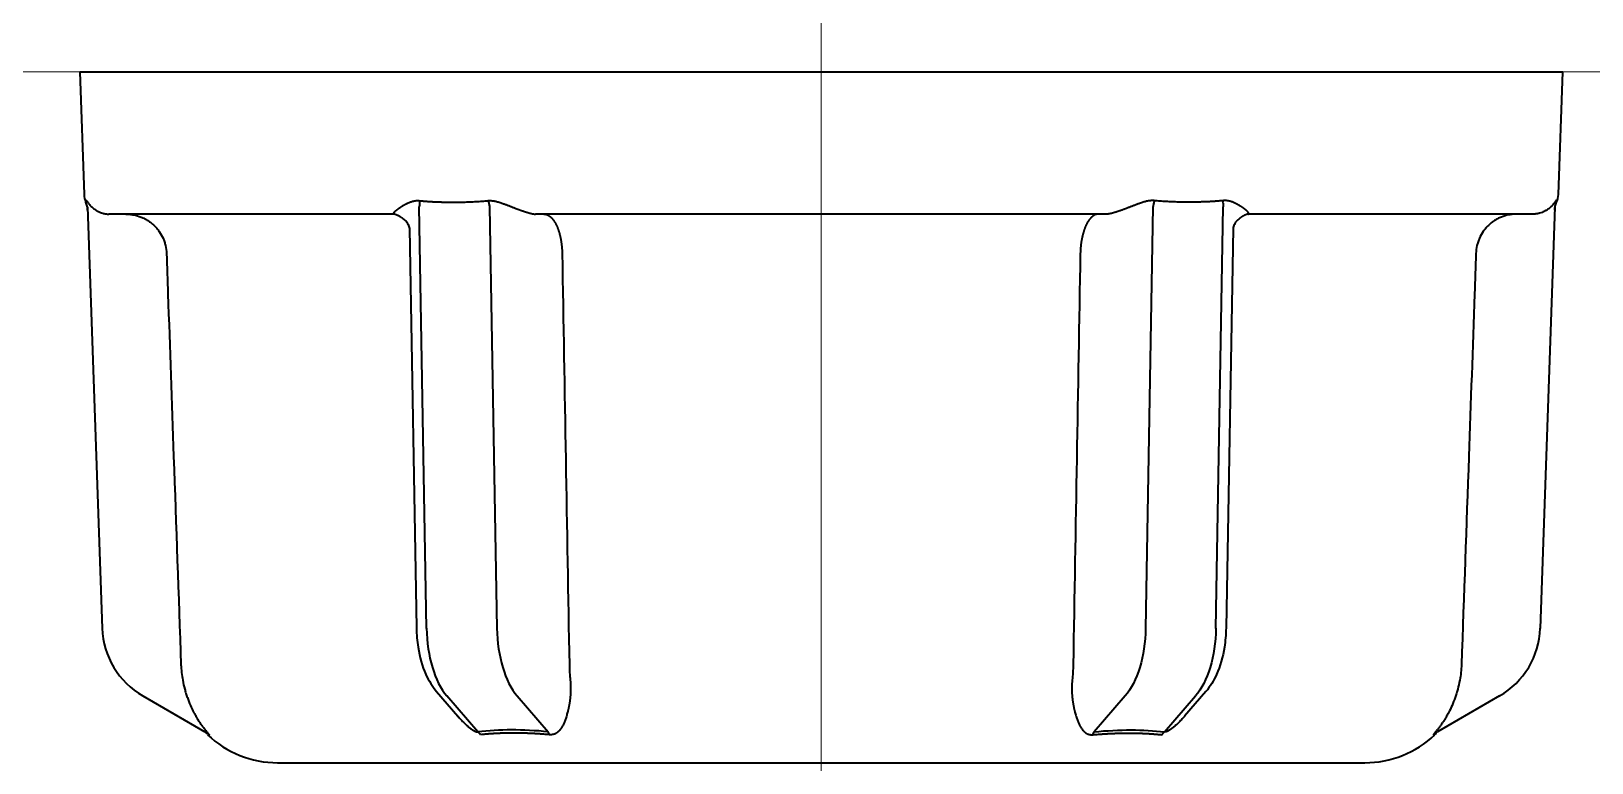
# Model space of a CAD drawing. Extents: x 5997 to 10491, y -672 to 3388.
# Drawn here: x 8635.23 to 8673.64, y 1004.83 to 1022.83 of the extents above; entities that cross this region are included whole.
import ezdxf

# ---------------------------------------------------------------- set-up
doc = ezdxf.new("R2010")
doc.units = 0
doc.header["$LTSCALE"] = 5
doc.layers.get('0').update_dxf_attribs({"linetype": 'CONTINUOUS', "lineweight": 0})
doc.layers.add('1', color=7, linetype='CONTINUOUS', true_color=0xffffff)

msp = doc.modelspace()

# ---------------------------------------------------------------- linework, layer by layer
at = {"color": 4}
for p, q in [((8654.673, 1071.826), (8654.673, 971.826)), ((8604.673, 1021.826), (8704.673, 1021.826))]:
    msp.add_line(p, q, dxfattribs=at)
at = {"layer": '1', "color": 7, "linetype": 'Continuous', "lineweight": 35}
for p, q in [((8636.423, 1021.826), (8672.923, 1021.826)), ((8636.423, 1021.826), (8636.528, 1018.809)), ((8672.818, 1018.809), (8672.923, 1021.826)), ((8636.572, 1018.62), (8636.584, 1018.656)), ((8636.614, 1018.504), (8636.976, 1008.134)), ((8644.175, 1018.326), (8637.142, 1018.326)), ((8644.958, 1008.134), (8644.777, 1018.504)), ((8646.509, 1018.504), (8646.691, 1008.134)), ((8661.706, 1018.326), (8647.639, 1018.326)), ((8662.836, 1018.504), (8662.655, 1008.134)), ((8664.387, 1008.134), (8664.568, 1018.504)), ((8672.204, 1018.326), (8665.171, 1018.326)), ((8672.732, 1018.504), (8672.37, 1008.134)), ((8672.773, 1018.62), (8672.762, 1018.656)), ((8644.537, 1017.973), (8644.708, 1008.143)), ((8664.809, 1017.973), (8664.637, 1008.143)), ((8637.975, 1006.472), (8639.505, 1005.588)), ((8645.205, 1006.577), (8645.728, 1005.974)), ((8646.223, 1005.588), (8645.458, 1006.472)), ((8647.19, 1006.472), (8647.955, 1005.588)), ((8662.156, 1006.472), (8661.391, 1005.588)), ((8663.123, 1005.588), (8663.888, 1006.472)), ((8664.141, 1006.577), (8663.618, 1005.974)), ((8671.371, 1006.472), (8669.84, 1005.588)), ((8639.58, 1005.528), (8639.527, 1005.557)), ((8669.766, 1005.528), (8669.818, 1005.557)), ((8641.293, 1004.826), (8654.673, 1004.826)), ((8654.673, 1004.826), (8668.052, 1004.826))]:
    msp.add_line(p, q, dxfattribs=at)
for centre, radius, start, end in [((8637.028, 1018.826), 0.5, 182, 204.2309), ((8672.318, 1018.826), 0.5, 335.7691, 358), ((8638.975, 1008.204), 2, 182, 240), ((8670.371, 1008.204), 2, 300, 358), ((8641.293, 1007.326), 2.5, 226.3305, 270), ((8668.052, 1007.326), 2.5, 270, 313.5839)]:
    msp.add_arc(centre, radius, start, end, dxfattribs=at)
for centre, major_axis, ratio, start_param, end_param in [((8636.117, 1018.414), (0.5, 0.017), 1, 6.264222, 6.674122), ((8645.958, 1008.204), (0, -2), 0.5, 4.747296, 5.759587), ((8647.69, 1008.204), (0, 2), 0.5, 1.605703, 2.617994), ((8649.431, 1002.884), (-5.284, 1.525), 0.433013, 5.117554, 5.483229), ((8639.255, 1005.155), (0.25, 0.433), 0.982349, 6.042057, 6.283185), ((8646.098, 1005.155), (-0.06, 0.496), 0.631469, 5.449559, 5.690691), ((8647.83, 1005.155), (0.05, 0.498), 0.350879, 5.561487, 5.802334)]:
    msp.add_ellipse(centre, major_axis=major_axis, ratio=ratio, start_param=start_param, end_param=end_param, dxfattribs=at)
at = {"layer": '1', "color": 7, "linetype": 'Continuous', "lineweight": 35, "extrusion": (0, 0, -1)}
for centre, major_axis, ratio, start_param, end_param in [((8673.229, 1018.414), (-0.5, 0.017), 1, 6.264222, 6.674122), ((8661.656, 1008.204), (0, 2), 0.5, 1.605703, 2.617994), ((8663.388, 1008.204), (0, -2), 0.5, 4.747296, 5.759587), ((8659.915, 1002.884), (5.284, 1.525), 0.433013, 5.117554, 5.483229), ((8661.516, 1005.155), (-0.05, 0.498), 0.350879, 5.561487, 5.802334), ((8663.248, 1005.155), (0.06, 0.496), 0.631469, 5.449559, 5.690691), ((8670.09, 1005.155), (-0.25, 0.433), 0.982349, 6.042057, 6.283185)]:
    msp.add_ellipse(centre, major_axis=major_axis, ratio=ratio, start_param=start_param, end_param=end_param, dxfattribs=at)
at = {"layer": '1', "color": 7, "linetype": 'Continuous', "lineweight": 35}
for points, knots in [([(8636.584, 1018.656), (8636.585, 1018.659), (8636.586, 1018.659), (8636.59, 1018.657), (8636.592, 1018.654), (8636.599, 1018.646), (8636.603, 1018.64), (8636.612, 1018.628), (8636.617, 1018.62), (8636.628, 1018.604), (8636.634, 1018.596), (8636.647, 1018.578), (8636.654, 1018.569), (8636.678, 1018.541), (8636.696, 1018.522), (8636.727, 1018.493), (8636.738, 1018.483), (8636.761, 1018.464), (8636.773, 1018.454), (8636.799, 1018.436), (8636.813, 1018.427), (8636.836, 1018.413), (8636.843, 1018.409), (8636.859, 1018.4), (8636.868, 1018.395), (8636.893, 1018.383), (8636.911, 1018.375), (8636.949, 1018.36), (8636.97, 1018.353), (8637.003, 1018.344), (8637.014, 1018.341), (8637.038, 1018.336), (8637.05, 1018.334), (8637.075, 1018.33), (8637.088, 1018.329), (8637.115, 1018.327), (8637.128, 1018.326), (8637.142, 1018.326)], [0, 0, 0, 0, 0.0625, 0.0625, 0.125, 0.125, 0.1875, 0.1875, 0.25, 0.25, 0.3125, 0.3125, 0.375, 0.375, 0.5, 0.5, 0.5625, 0.5625, 0.625, 0.625, 0.6875, 0.6875, 0.71875, 0.71875, 0.75, 0.75, 0.8125, 0.8125, 0.875, 0.875, 0.90625, 0.90625, 0.9375, 0.9375, 0.96875, 0.96875, 1, 1, 1, 1]), ([(8637.559, 1018.326), (8637.591, 1018.326), (8637.623, 1018.325), (8637.687, 1018.318), (8637.718, 1018.314), (8637.812, 1018.296), (8637.873, 1018.278), (8637.948, 1018.248), (8637.962, 1018.241), (8637.992, 1018.228), (8638.035, 1018.207), (8638.103, 1018.167), (8638.155, 1018.129), (8638.193, 1018.1), (8638.205, 1018.089), (8638.229, 1018.068), (8638.241, 1018.057), (8638.276, 1018.024), (8638.298, 1018.001), (8638.329, 1017.964), (8638.339, 1017.952), (8638.359, 1017.926), (8638.368, 1017.913), (8638.414, 1017.847), (8638.446, 1017.792), (8638.485, 1017.705), (8638.496, 1017.675), (8638.512, 1017.629), (8638.516, 1017.614), (8638.525, 1017.583), (8638.529, 1017.567), (8638.547, 1017.489), (8638.556, 1017.426), (8638.558, 1017.361)], [0, 0, 0, 0, 0.0625, 0.0625, 0.125, 0.125, 0.25, 0.25, 0.28125, 0.28125, 0.3125, 0.375, 0.4375, 0.4375, 0.46875, 0.46875, 0.5, 0.5, 0.5625, 0.5625, 0.59375, 0.59375, 0.625, 0.625, 0.75, 0.75, 0.8125, 0.8125, 0.84375, 0.84375, 0.875, 0.875, 1, 1, 1, 1]), ([(8644.175, 1018.326), (8644.174, 1018.326), (8644.172, 1018.326), (8644.169, 1018.326), (8644.166, 1018.327), (8644.164, 1018.327), (8644.162, 1018.328), (8644.16, 1018.328), (8644.158, 1018.329), (8644.156, 1018.33), (8644.154, 1018.331), (8644.153, 1018.332), (8644.152, 1018.333), (8644.151, 1018.335), (8644.15, 1018.336), (8644.15, 1018.338), (8644.15, 1018.34), (8644.15, 1018.342), (8644.15, 1018.344), (8644.15, 1018.346), (8644.151, 1018.348), (8644.152, 1018.351), (8644.153, 1018.353), (8644.154, 1018.356), (8644.156, 1018.359), (8644.158, 1018.362), (8644.16, 1018.365), (8644.163, 1018.369), (8644.168, 1018.375), (8644.174, 1018.383), (8644.182, 1018.392), (8644.192, 1018.401), (8644.202, 1018.411), (8644.214, 1018.421), (8644.227, 1018.432), (8644.241, 1018.443), (8644.256, 1018.454), (8644.267, 1018.462), (8644.272, 1018.466)], [0, 0, 0, 0, 0.014378, 0.028902, 0.043586, 0.058442, 0.073484, 0.088723, 0.104172, 0.11984, 0.13574, 0.151881, 0.168274, 0.184928, 0.201853, 0.219056, 0.236547, 0.254333, 0.272422, 0.290821, 0.309537, 0.328577, 0.347948, 0.367654, 0.387703, 0.408098, 0.428847, 0.449953, 0.497402, 0.546428, 0.597075, 0.649384, 0.703393, 0.759133, 0.816637, 0.875933, 0.937046, 1, 1, 1, 1]), ([(8644.272, 1018.466), (8644.276, 1018.469), (8644.282, 1018.473), (8644.292, 1018.48), (8644.302, 1018.487), (8644.312, 1018.494), (8644.323, 1018.501), (8644.333, 1018.508), (8644.344, 1018.515), (8644.355, 1018.522), (8644.366, 1018.529), (8644.378, 1018.536), (8644.389, 1018.542), (8644.401, 1018.549), (8644.413, 1018.556), (8644.425, 1018.562), (8644.437, 1018.569), (8644.45, 1018.575), (8644.462, 1018.582), (8644.482, 1018.592), (8644.509, 1018.604), (8644.544, 1018.619), (8644.578, 1018.631), (8644.607, 1018.64), (8644.631, 1018.646), (8644.65, 1018.65), (8644.669, 1018.654), (8644.688, 1018.656), (8644.708, 1018.658), (8644.727, 1018.659), (8644.746, 1018.659), (8644.765, 1018.658), (8644.778, 1018.657), (8644.784, 1018.656)], [0, 0, 0, 0, 0.025956, 0.051873, 0.077753, 0.103598, 0.129409, 0.155187, 0.180935, 0.206654, 0.232345, 0.258011, 0.283653, 0.309272, 0.334871, 0.36045, 0.386012, 0.411559, 0.437091, 0.462612, 0.530774, 0.596037, 0.65848, 0.718196, 0.751132, 0.783577, 0.815565, 0.847131, 0.878313, 0.90915, 0.939682, 0.969951, 1, 1, 1, 1]), ([(8644.784, 1018.656), (8644.797, 1018.655), (8644.824, 1018.653), (8644.864, 1018.649), (8644.904, 1018.646), (8644.946, 1018.643), (8644.987, 1018.64), (8645.029, 1018.637), (8645.072, 1018.634), (8645.115, 1018.632), (8645.158, 1018.63), (8645.202, 1018.628), (8645.247, 1018.626), (8645.292, 1018.625), (8645.338, 1018.624), (8645.384, 1018.622), (8645.431, 1018.622), (8645.478, 1018.621), (8645.526, 1018.62), (8645.574, 1018.62), (8645.634, 1018.62), (8645.706, 1018.62), (8645.789, 1018.621), (8645.87, 1018.623), (8645.95, 1018.625), (8646.029, 1018.627), (8646.106, 1018.631), (8646.182, 1018.634), (8646.257, 1018.639), (8646.33, 1018.644), (8646.402, 1018.65), (8646.449, 1018.654), (8646.473, 1018.656)], [0, 0, 0, 0, 0.023767, 0.047813, 0.072139, 0.096746, 0.121634, 0.146804, 0.172257, 0.197993, 0.224014, 0.25032, 0.276911, 0.303788, 0.330952, 0.358404, 0.386144, 0.414172, 0.44249, 0.471098, 0.499996, 0.549727, 0.598592, 0.646596, 0.693742, 0.740031, 0.785469, 0.830058, 0.873802, 0.916704, 0.958769, 1, 1, 1, 1]), ([(8646.473, 1018.656), (8646.476, 1018.657), (8646.483, 1018.657), (8646.494, 1018.658), (8646.504, 1018.659), (8646.515, 1018.659), (8646.526, 1018.659), (8646.537, 1018.659), (8646.548, 1018.658), (8646.559, 1018.657), (8646.57, 1018.656), (8646.581, 1018.655), (8646.593, 1018.654), (8646.604, 1018.652), (8646.616, 1018.651), (8646.627, 1018.649), (8646.639, 1018.646), (8646.651, 1018.644), (8646.672, 1018.639), (8646.704, 1018.631), (8646.747, 1018.619), (8646.792, 1018.604), (8646.833, 1018.59), (8646.869, 1018.577), (8646.901, 1018.565), (8646.933, 1018.553), (8646.964, 1018.541), (8646.996, 1018.529), (8647.029, 1018.516), (8647.061, 1018.504), (8647.093, 1018.491), (8647.126, 1018.479), (8647.148, 1018.471), (8647.158, 1018.466)], [0, 0, 0, 0, 0.015878, 0.031814, 0.047812, 0.06388, 0.080024, 0.096249, 0.112563, 0.128971, 0.145479, 0.162093, 0.178818, 0.19566, 0.212625, 0.229717, 0.246942, 0.264306, 0.281812, 0.341486, 0.403922, 0.469212, 0.537436, 0.583365, 0.629342, 0.675374, 0.721474, 0.767649, 0.81391, 0.860266, 0.906726, 0.953301, 1, 1, 1, 1]), ([(8647.158, 1018.466), (8647.164, 1018.464), (8647.175, 1018.46), (8647.192, 1018.454), (8647.209, 1018.448), (8647.225, 1018.441), (8647.241, 1018.436), (8647.257, 1018.43), (8647.273, 1018.424), (8647.288, 1018.419), (8647.303, 1018.413), (8647.318, 1018.408), (8647.333, 1018.403), (8647.347, 1018.398), (8647.361, 1018.393), (8647.375, 1018.389), (8647.388, 1018.384), (8647.402, 1018.38), (8647.415, 1018.376), (8647.427, 1018.372), (8647.442, 1018.367), (8647.459, 1018.362), (8647.478, 1018.357), (8647.496, 1018.352), (8647.513, 1018.347), (8647.529, 1018.343), (8647.545, 1018.339), (8647.559, 1018.336), (8647.573, 1018.334), (8647.586, 1018.331), (8647.599, 1018.329), (8647.61, 1018.328), (8647.621, 1018.327), (8647.63, 1018.326), (8647.636, 1018.326), (8647.639, 1018.326)], [0, 0, 0, 0, 0.033366, 0.06622, 0.098563, 0.130401, 0.161736, 0.192573, 0.222914, 0.252765, 0.282129, 0.311011, 0.339415, 0.367347, 0.394812, 0.421815, 0.448361, 0.474458, 0.50011, 0.525325, 0.550109, 0.589003, 0.62668, 0.663174, 0.698524, 0.732768, 0.765952, 0.798124, 0.829336, 0.859645, 0.889114, 0.917809, 0.945803, 0.973173, 1, 1, 1, 1]), ([(8647.848, 1018.326), (8647.852, 1018.326), (8647.862, 1018.326), (8647.875, 1018.324), (8647.889, 1018.322), (8647.902, 1018.319), (8647.915, 1018.315), (8647.928, 1018.31), (8647.941, 1018.305), (8647.953, 1018.298), (8647.966, 1018.291), (8647.978, 1018.283), (8647.99, 1018.274), (8648.002, 1018.265), (8648.013, 1018.255), (8648.025, 1018.245), (8648.036, 1018.234), (8648.047, 1018.222), (8648.057, 1018.209), (8648.068, 1018.197), (8648.078, 1018.183), (8648.088, 1018.169), (8648.098, 1018.155), (8648.107, 1018.14), (8648.116, 1018.125), (8648.125, 1018.11), (8648.134, 1018.094), (8648.142, 1018.078), (8648.151, 1018.061), (8648.158, 1018.044), (8648.166, 1018.027), (8648.174, 1018.01), (8648.181, 1017.992), (8648.188, 1017.974), (8648.194, 1017.956), (8648.201, 1017.938), (8648.207, 1017.92), (8648.213, 1017.902), (8648.219, 1017.883), (8648.224, 1017.864), (8648.23, 1017.846), (8648.235, 1017.827), (8648.239, 1017.808), (8648.244, 1017.789), (8648.248, 1017.77), (8648.252, 1017.752), (8648.256, 1017.733), (8648.26, 1017.714), (8648.264, 1017.695), (8648.267, 1017.676), (8648.27, 1017.658), (8648.273, 1017.639), (8648.276, 1017.621), (8648.278, 1017.602), (8648.28, 1017.584), (8648.283, 1017.566), (8648.284, 1017.548), (8648.286, 1017.53), (8648.288, 1017.512), (8648.289, 1017.495), (8648.291, 1017.478), (8648.292, 1017.46), (8648.293, 1017.443), (8648.294, 1017.426), (8648.294, 1017.41), (8648.295, 1017.393), (8648.295, 1017.377), (8648.296, 1017.366), (8648.296, 1017.361)], [0, 0, 0, 0, 0.019871, 0.039597, 0.059177, 0.078612, 0.097901, 0.117045, 0.136044, 0.154897, 0.173605, 0.192167, 0.210585, 0.228856, 0.246983, 0.264964, 0.2828, 0.30049, 0.318036, 0.335436, 0.35269, 0.3698, 0.386764, 0.403583, 0.420257, 0.436785, 0.453169, 0.469407, 0.4855, 0.501447, 0.51725, 0.532907, 0.54842, 0.563787, 0.579009, 0.594086, 0.609018, 0.623804, 0.638446, 0.652943, 0.667294, 0.681501, 0.695562, 0.709479, 0.72325, 0.736876, 0.750358, 0.763694, 0.776886, 0.789932, 0.802834, 0.815591, 0.828202, 0.840669, 0.852991, 0.865168, 0.8772, 0.889088, 0.90083, 0.912428, 0.923881, 0.93519, 0.946353, 0.957372, 0.968246, 0.978975, 0.98956, 1, 1, 1, 1]), ([(8661.498, 1018.326), (8661.493, 1018.326), (8661.484, 1018.326), (8661.471, 1018.324), (8661.457, 1018.322), (8661.444, 1018.319), (8661.431, 1018.315), (8661.418, 1018.31), (8661.405, 1018.305), (8661.393, 1018.298), (8661.38, 1018.291), (8661.368, 1018.283), (8661.356, 1018.274), (8661.344, 1018.265), (8661.333, 1018.255), (8661.321, 1018.245), (8661.31, 1018.234), (8661.299, 1018.222), (8661.289, 1018.209), (8661.278, 1018.197), (8661.268, 1018.183), (8661.258, 1018.169), (8661.248, 1018.155), (8661.239, 1018.14), (8661.23, 1018.125), (8661.221, 1018.11), (8661.212, 1018.094), (8661.204, 1018.078), (8661.195, 1018.061), (8661.187, 1018.044), (8661.18, 1018.027), (8661.172, 1018.01), (8661.165, 1017.992), (8661.158, 1017.974), (8661.151, 1017.956), (8661.145, 1017.938), (8661.139, 1017.92), (8661.133, 1017.902), (8661.127, 1017.883), (8661.122, 1017.864), (8661.116, 1017.846), (8661.111, 1017.827), (8661.106, 1017.808), (8661.102, 1017.789), (8661.098, 1017.77), (8661.093, 1017.752), (8661.09, 1017.733), (8661.086, 1017.714), (8661.082, 1017.695), (8661.079, 1017.676), (8661.076, 1017.658), (8661.073, 1017.639), (8661.07, 1017.621), (8661.068, 1017.602), (8661.065, 1017.584), (8661.063, 1017.566), (8661.061, 1017.548), (8661.06, 1017.53), (8661.058, 1017.512), (8661.056, 1017.495), (8661.055, 1017.478), (8661.054, 1017.46), (8661.053, 1017.443), (8661.052, 1017.426), (8661.051, 1017.41), (8661.051, 1017.393), (8661.05, 1017.377), (8661.05, 1017.366), (8661.05, 1017.361)], [0, 0, 0, 0, 0.019871, 0.039597, 0.059177, 0.078612, 0.097901, 0.117045, 0.136044, 0.154897, 0.173605, 0.192167, 0.210585, 0.228856, 0.246983, 0.264964, 0.2828, 0.30049, 0.318036, 0.335436, 0.35269, 0.3698, 0.386764, 0.403583, 0.420257, 0.436785, 0.453169, 0.469407, 0.4855, 0.501447, 0.51725, 0.532907, 0.54842, 0.563787, 0.579009, 0.594086, 0.609018, 0.623804, 0.638446, 0.652943, 0.667294, 0.681501, 0.695562, 0.709479, 0.72325, 0.736876, 0.750358, 0.763694, 0.776886, 0.789932, 0.802834, 0.815591, 0.828202, 0.840669, 0.852991, 0.865168, 0.8772, 0.889088, 0.90083, 0.912428, 0.923881, 0.93519, 0.946353, 0.957372, 0.968246, 0.978975, 0.98956, 1, 1, 1, 1]), ([(8662.187, 1018.466), (8662.182, 1018.464), (8662.17, 1018.46), (8662.154, 1018.454), (8662.137, 1018.448), (8662.121, 1018.441), (8662.104, 1018.436), (8662.089, 1018.43), (8662.073, 1018.424), (8662.058, 1018.419), (8662.043, 1018.413), (8662.028, 1018.408), (8662.013, 1018.403), (8661.999, 1018.398), (8661.985, 1018.393), (8661.971, 1018.389), (8661.957, 1018.384), (8661.944, 1018.38), (8661.931, 1018.376), (8661.918, 1018.372), (8661.904, 1018.367), (8661.887, 1018.362), (8661.868, 1018.357), (8661.85, 1018.352), (8661.833, 1018.347), (8661.817, 1018.343), (8661.801, 1018.339), (8661.787, 1018.336), (8661.773, 1018.334), (8661.76, 1018.331), (8661.747, 1018.329), (8661.736, 1018.328), (8661.725, 1018.327), (8661.715, 1018.326), (8661.709, 1018.326), (8661.707, 1018.326)], [0, 0, 0, 0, 0.033366, 0.06622, 0.098563, 0.130401, 0.161736, 0.192573, 0.222914, 0.252765, 0.282129, 0.311011, 0.339415, 0.367347, 0.394812, 0.421815, 0.448361, 0.474458, 0.50011, 0.525325, 0.550109, 0.589003, 0.62668, 0.663174, 0.698524, 0.732768, 0.765952, 0.798124, 0.829336, 0.859645, 0.889114, 0.917809, 0.945803, 0.973173, 1, 1, 1, 1]), ([(8662.873, 1018.656), (8662.87, 1018.657), (8662.863, 1018.657), (8662.852, 1018.658), (8662.842, 1018.659), (8662.831, 1018.659), (8662.82, 1018.659), (8662.809, 1018.659), (8662.798, 1018.658), (8662.787, 1018.657), (8662.776, 1018.656), (8662.765, 1018.655), (8662.753, 1018.654), (8662.742, 1018.652), (8662.73, 1018.651), (8662.719, 1018.649), (8662.707, 1018.646), (8662.695, 1018.644), (8662.673, 1018.639), (8662.642, 1018.631), (8662.599, 1018.619), (8662.554, 1018.604), (8662.513, 1018.59), (8662.477, 1018.577), (8662.445, 1018.565), (8662.413, 1018.553), (8662.381, 1018.541), (8662.349, 1018.529), (8662.317, 1018.516), (8662.285, 1018.504), (8662.253, 1018.491), (8662.22, 1018.479), (8662.198, 1018.471), (8662.187, 1018.466)], [0, 0, 0, 0, 0.015878, 0.031814, 0.047812, 0.06388, 0.080024, 0.096249, 0.112563, 0.128971, 0.145479, 0.162093, 0.178818, 0.19566, 0.212625, 0.229717, 0.246942, 0.264306, 0.281812, 0.341486, 0.403922, 0.469212, 0.537436, 0.583365, 0.629342, 0.675374, 0.721474, 0.767649, 0.81391, 0.860266, 0.906726, 0.953301, 1, 1, 1, 1]), ([(8664.562, 1018.656), (8664.548, 1018.655), (8664.522, 1018.653), (8664.482, 1018.649), (8664.441, 1018.646), (8664.4, 1018.643), (8664.359, 1018.64), (8664.317, 1018.637), (8664.274, 1018.634), (8664.231, 1018.632), (8664.188, 1018.63), (8664.143, 1018.628), (8664.099, 1018.626), (8664.054, 1018.625), (8664.008, 1018.624), (8663.962, 1018.622), (8663.915, 1018.622), (8663.868, 1018.621), (8663.82, 1018.62), (8663.772, 1018.62), (8663.711, 1018.62), (8663.64, 1018.62), (8663.557, 1018.621), (8663.475, 1018.623), (8663.395, 1018.625), (8663.317, 1018.627), (8663.239, 1018.631), (8663.164, 1018.634), (8663.089, 1018.639), (8663.016, 1018.644), (8662.944, 1018.65), (8662.897, 1018.654), (8662.873, 1018.656)], [0, 0, 0, 0, 0.023767, 0.047813, 0.072139, 0.096746, 0.121634, 0.146804, 0.172257, 0.197993, 0.224014, 0.25032, 0.276911, 0.303788, 0.330952, 0.358404, 0.386144, 0.414172, 0.44249, 0.471098, 0.499996, 0.549727, 0.598592, 0.646596, 0.693742, 0.740031, 0.785469, 0.830058, 0.873802, 0.916704, 0.958769, 1, 1, 1, 1]), ([(8665.073, 1018.466), (8665.07, 1018.469), (8665.064, 1018.473), (8665.054, 1018.48), (8665.044, 1018.487), (8665.034, 1018.494), (8665.023, 1018.501), (8665.012, 1018.508), (8665.002, 1018.515), (8664.991, 1018.522), (8664.979, 1018.529), (8664.968, 1018.536), (8664.956, 1018.542), (8664.945, 1018.549), (8664.933, 1018.556), (8664.921, 1018.562), (8664.908, 1018.569), (8664.896, 1018.575), (8664.884, 1018.582), (8664.864, 1018.592), (8664.837, 1018.604), (8664.802, 1018.619), (8664.768, 1018.631), (8664.739, 1018.64), (8664.715, 1018.646), (8664.696, 1018.65), (8664.676, 1018.654), (8664.657, 1018.656), (8664.638, 1018.658), (8664.619, 1018.659), (8664.6, 1018.659), (8664.581, 1018.658), (8664.568, 1018.657), (8664.562, 1018.656)], [0, 0, 0, 0, 0.025956, 0.051873, 0.077753, 0.103598, 0.129409, 0.155187, 0.180935, 0.206654, 0.232345, 0.258011, 0.283653, 0.309272, 0.334871, 0.36045, 0.386012, 0.411559, 0.437091, 0.462612, 0.530774, 0.596037, 0.65848, 0.718196, 0.751132, 0.783577, 0.815565, 0.847131, 0.878313, 0.90915, 0.939682, 0.969951, 1, 1, 1, 1]), ([(8665.171, 1018.326), (8665.172, 1018.326), (8665.174, 1018.326), (8665.177, 1018.326), (8665.179, 1018.327), (8665.182, 1018.327), (8665.184, 1018.328), (8665.186, 1018.328), (8665.188, 1018.329), (8665.19, 1018.33), (8665.191, 1018.331), (8665.193, 1018.332), (8665.194, 1018.333), (8665.195, 1018.335), (8665.195, 1018.336), (8665.196, 1018.338), (8665.196, 1018.34), (8665.196, 1018.342), (8665.196, 1018.344), (8665.195, 1018.346), (8665.195, 1018.348), (8665.194, 1018.351), (8665.193, 1018.353), (8665.192, 1018.356), (8665.19, 1018.359), (8665.188, 1018.362), (8665.186, 1018.365), (8665.183, 1018.369), (8665.178, 1018.375), (8665.171, 1018.383), (8665.163, 1018.392), (8665.154, 1018.401), (8665.144, 1018.411), (8665.132, 1018.421), (8665.119, 1018.432), (8665.105, 1018.443), (8665.09, 1018.454), (8665.079, 1018.462), (8665.073, 1018.466)], [0, 0, 0, 0, 0.014378, 0.028902, 0.043586, 0.058442, 0.073484, 0.088723, 0.104172, 0.11984, 0.13574, 0.151881, 0.168274, 0.184928, 0.201853, 0.219056, 0.236547, 0.254333, 0.272422, 0.290821, 0.309537, 0.328577, 0.347948, 0.367654, 0.387703, 0.408098, 0.428847, 0.449953, 0.497402, 0.546428, 0.597075, 0.649384, 0.703393, 0.759133, 0.816637, 0.875933, 0.937046, 1, 1, 1, 1]), ([(8671.787, 1018.326), (8671.755, 1018.326), (8671.723, 1018.325), (8671.659, 1018.318), (8671.627, 1018.314), (8671.534, 1018.296), (8671.473, 1018.278), (8671.398, 1018.248), (8671.383, 1018.241), (8671.354, 1018.228), (8671.311, 1018.207), (8671.243, 1018.167), (8671.191, 1018.129), (8671.153, 1018.1), (8671.141, 1018.089), (8671.117, 1018.068), (8671.105, 1018.057), (8671.07, 1018.024), (8671.048, 1018.001), (8671.017, 1017.964), (8671.007, 1017.952), (8670.987, 1017.926), (8670.978, 1017.913), (8670.931, 1017.847), (8670.9, 1017.792), (8670.861, 1017.705), (8670.85, 1017.675), (8670.834, 1017.629), (8670.829, 1017.614), (8670.821, 1017.583), (8670.817, 1017.567), (8670.799, 1017.489), (8670.79, 1017.426), (8670.788, 1017.361)], [0, 0, 0, 0, 0.0625, 0.0625, 0.125, 0.125, 0.25, 0.25, 0.28125, 0.28125, 0.3125, 0.375, 0.4375, 0.4375, 0.46875, 0.46875, 0.5, 0.5, 0.5625, 0.5625, 0.59375, 0.59375, 0.625, 0.625, 0.75, 0.75, 0.8125, 0.8125, 0.84375, 0.84375, 0.875, 0.875, 1, 1, 1, 1]), ([(8672.762, 1018.656), (8672.761, 1018.659), (8672.76, 1018.659), (8672.756, 1018.657), (8672.753, 1018.654), (8672.747, 1018.646), (8672.743, 1018.64), (8672.734, 1018.628), (8672.729, 1018.62), (8672.718, 1018.604), (8672.712, 1018.596), (8672.699, 1018.578), (8672.691, 1018.569), (8672.668, 1018.541), (8672.65, 1018.522), (8672.619, 1018.493), (8672.608, 1018.483), (8672.585, 1018.464), (8672.573, 1018.454), (8672.546, 1018.436), (8672.532, 1018.427), (8672.51, 1018.413), (8672.502, 1018.409), (8672.487, 1018.4), (8672.478, 1018.395), (8672.453, 1018.383), (8672.435, 1018.375), (8672.396, 1018.36), (8672.376, 1018.353), (8672.343, 1018.344), (8672.331, 1018.341), (8672.308, 1018.336), (8672.296, 1018.334), (8672.271, 1018.33), (8672.258, 1018.329), (8672.231, 1018.327), (8672.218, 1018.326), (8672.204, 1018.326)], [0, 0, 0, 0, 0.0625, 0.0625, 0.125, 0.125, 0.1875, 0.1875, 0.25, 0.25, 0.3125, 0.3125, 0.375, 0.375, 0.5, 0.5, 0.5625, 0.5625, 0.625, 0.625, 0.6875, 0.6875, 0.71875, 0.71875, 0.75, 0.75, 0.8125, 0.8125, 0.875, 0.875, 0.90625, 0.90625, 0.9375, 0.9375, 0.96875, 0.96875, 1, 1, 1, 1]), ([(8644.397, 1018.198), (8644.41, 1018.19), (8644.458, 1018.156), (8644.508, 1018.073), (8644.531, 1018.006), (8644.537, 1017.973)], [0, 0, 0, 0, 0.144977, 0.591786, 1, 1, 1, 1]), ([(8664.949, 1018.198), (8664.936, 1018.19), (8664.888, 1018.156), (8664.838, 1018.073), (8664.815, 1018.006), (8664.809, 1017.973)], [0, 0, 0, 0, 0.144977, 0.591786, 1, 1, 1, 1]), ([(8638.558, 1017.361), (8638.57, 1017.028), (8638.581, 1016.695), (8638.64, 1015.029), (8638.687, 1013.697), (8638.794, 1010.656), (8638.854, 1008.947), (8638.914, 1007.239)], [0, 0, 0, 0, 0.098732, 0.098732, 0.493661, 0.493661, 1, 1, 1, 1]), ([(8670.788, 1017.361), (8670.776, 1017.028), (8670.764, 1016.695), (8670.706, 1015.029), (8670.659, 1013.697), (8670.552, 1010.656), (8670.492, 1008.947), (8670.432, 1007.239)], [0, 0, 0, 0, 0.098732, 0.098732, 0.493661, 0.493661, 1, 1, 1, 1]), ([(8644.708, 1008.143), (8644.711, 1007.979), (8644.746, 1007.579), (8644.903, 1007.018), (8645.101, 1006.703), (8645.205, 1006.577)], [0, 0, 0, 0, 0.264117, 0.673855, 1, 1, 1, 1]), ([(8664.637, 1008.143), (8664.634, 1007.979), (8664.599, 1007.579), (8664.443, 1007.018), (8664.245, 1006.703), (8664.141, 1006.577)], [0, 0, 0, 0, 0.264117, 0.673855, 1, 1, 1, 1]), ([(8638.957, 1006.857), (8638.971, 1006.784), (8638.988, 1006.711), (8639.016, 1006.605), (8639.026, 1006.57), (8639.042, 1006.517), (8639.048, 1006.5), (8639.059, 1006.466), (8639.065, 1006.449), (8639.094, 1006.365), (8639.119, 1006.3), (8639.173, 1006.176), (8639.202, 1006.116), (8639.248, 1006.029), (8639.264, 1006), (8639.295, 1005.945), (8639.311, 1005.918), (8639.344, 1005.866), (8639.361, 1005.84), (8639.394, 1005.791), (8639.41, 1005.767), (8639.444, 1005.721), (8639.461, 1005.698), (8639.485, 1005.666), (8639.494, 1005.656), (8639.51, 1005.636), (8639.518, 1005.626), (8639.533, 1005.607), (8639.541, 1005.598), (8639.555, 1005.58), (8639.562, 1005.572), (8639.574, 1005.557), (8639.58, 1005.55), (8639.59, 1005.537), (8639.595, 1005.532), (8639.598, 1005.528)], [0, 0, 0, 0, 0.125, 0.125, 0.1875, 0.1875, 0.21875, 0.21875, 0.25, 0.25, 0.375, 0.375, 0.5, 0.5, 0.5625, 0.5625, 0.625, 0.625, 0.6875, 0.6875, 0.75, 0.75, 0.8125, 0.8125, 0.84375, 0.84375, 0.875, 0.875, 0.90625, 0.90625, 0.9375, 0.9375, 0.96875, 0.96875, 1, 1, 1, 1]), ([(8648.495, 1006.857), (8648.496, 1006.852), (8648.497, 1006.84), (8648.498, 1006.823), (8648.499, 1006.806), (8648.501, 1006.789), (8648.502, 1006.772), (8648.503, 1006.755), (8648.503, 1006.737), (8648.504, 1006.72), (8648.505, 1006.703), (8648.505, 1006.686), (8648.505, 1006.669), (8648.505, 1006.652), (8648.505, 1006.634), (8648.505, 1006.617), (8648.505, 1006.6), (8648.504, 1006.583), (8648.504, 1006.566), (8648.503, 1006.549), (8648.502, 1006.531), (8648.501, 1006.514), (8648.5, 1006.497), (8648.499, 1006.48), (8648.497, 1006.463), (8648.496, 1006.446), (8648.494, 1006.429), (8648.492, 1006.411), (8648.49, 1006.394), (8648.488, 1006.377), (8648.486, 1006.36), (8648.484, 1006.343), (8648.481, 1006.326), (8648.479, 1006.309), (8648.476, 1006.292), (8648.473, 1006.275), (8648.47, 1006.258), (8648.467, 1006.241), (8648.464, 1006.225), (8648.461, 1006.208), (8648.457, 1006.191), (8648.454, 1006.174), (8648.45, 1006.157), (8648.446, 1006.141), (8648.442, 1006.124), (8648.438, 1006.107), (8648.434, 1006.091), (8648.427, 1006.061), (8648.415, 1006.02), (8648.4, 1005.968), (8648.385, 1005.92), (8648.369, 1005.874), (8648.352, 1005.832), (8648.336, 1005.792), (8648.318, 1005.754), (8648.298, 1005.718), (8648.277, 1005.684), (8648.255, 1005.653), (8648.235, 1005.629), (8648.219, 1005.612), (8648.208, 1005.6), (8648.197, 1005.589), (8648.186, 1005.58), (8648.174, 1005.57), (8648.163, 1005.562), (8648.152, 1005.554), (8648.141, 1005.548), (8648.129, 1005.542), (8648.118, 1005.536), (8648.107, 1005.532), (8648.099, 1005.529), (8648.095, 1005.528)], [0, 0, 0, 0, 0.009756, 0.019532, 0.029328, 0.039147, 0.04899, 0.058857, 0.068751, 0.078673, 0.088624, 0.098605, 0.108618, 0.118664, 0.128744, 0.138859, 0.149011, 0.159201, 0.16943, 0.179699, 0.19001, 0.200363, 0.21076, 0.221202, 0.231689, 0.242224, 0.252806, 0.263438, 0.274119, 0.284852, 0.295637, 0.306475, 0.317366, 0.328313, 0.339315, 0.350374, 0.36149, 0.372665, 0.383899, 0.395192, 0.406547, 0.417963, 0.429441, 0.440983, 0.452588, 0.464257, 0.475992, 0.487792, 0.527433, 0.565751, 0.602765, 0.638498, 0.672973, 0.706218, 0.738263, 0.771627, 0.80405, 0.835594, 0.866327, 0.880145, 0.893441, 0.906222, 0.918496, 0.930275, 0.941569, 0.952391, 0.962755, 0.972678, 0.982179, 0.991278, 1, 1, 1, 1]), ([(8660.851, 1006.857), (8660.85, 1006.852), (8660.849, 1006.84), (8660.848, 1006.823), (8660.846, 1006.806), (8660.845, 1006.789), (8660.844, 1006.772), (8660.843, 1006.755), (8660.842, 1006.737), (8660.842, 1006.72), (8660.841, 1006.703), (8660.841, 1006.686), (8660.841, 1006.669), (8660.841, 1006.652), (8660.841, 1006.634), (8660.841, 1006.617), (8660.841, 1006.6), (8660.842, 1006.583), (8660.842, 1006.566), (8660.843, 1006.549), (8660.844, 1006.531), (8660.845, 1006.514), (8660.846, 1006.497), (8660.847, 1006.48), (8660.849, 1006.463), (8660.85, 1006.446), (8660.852, 1006.429), (8660.854, 1006.411), (8660.856, 1006.394), (8660.858, 1006.377), (8660.86, 1006.36), (8660.862, 1006.343), (8660.865, 1006.326), (8660.867, 1006.309), (8660.87, 1006.292), (8660.873, 1006.275), (8660.876, 1006.258), (8660.879, 1006.241), (8660.882, 1006.225), (8660.885, 1006.208), (8660.889, 1006.191), (8660.892, 1006.174), (8660.896, 1006.157), (8660.9, 1006.141), (8660.904, 1006.124), (8660.908, 1006.107), (8660.912, 1006.091), (8660.919, 1006.061), (8660.931, 1006.02), (8660.946, 1005.968), (8660.961, 1005.92), (8660.977, 1005.874), (8660.993, 1005.832), (8661.01, 1005.792), (8661.028, 1005.754), (8661.048, 1005.718), (8661.069, 1005.684), (8661.091, 1005.653), (8661.111, 1005.629), (8661.126, 1005.612), (8661.138, 1005.6), (8661.149, 1005.589), (8661.16, 1005.58), (8661.171, 1005.57), (8661.183, 1005.562), (8661.194, 1005.554), (8661.205, 1005.548), (8661.216, 1005.542), (8661.228, 1005.536), (8661.239, 1005.532), (8661.247, 1005.529), (8661.251, 1005.528)], [0, 0, 0, 0, 0.009756, 0.019532, 0.029328, 0.039147, 0.04899, 0.058857, 0.068751, 0.078673, 0.088624, 0.098605, 0.108618, 0.118664, 0.128744, 0.138859, 0.149011, 0.159201, 0.16943, 0.179699, 0.19001, 0.200363, 0.21076, 0.221202, 0.231689, 0.242224, 0.252806, 0.263438, 0.274119, 0.284852, 0.295637, 0.306475, 0.317366, 0.328313, 0.339315, 0.350374, 0.36149, 0.372665, 0.383899, 0.395192, 0.406547, 0.417963, 0.429441, 0.440983, 0.452588, 0.464257, 0.475992, 0.487792, 0.527433, 0.565751, 0.602765, 0.638498, 0.672973, 0.706218, 0.738263, 0.771627, 0.80405, 0.835594, 0.866327, 0.880145, 0.893441, 0.906222, 0.918496, 0.930275, 0.941569, 0.952391, 0.962755, 0.972678, 0.982179, 0.991278, 1, 1, 1, 1]), ([(8670.389, 1006.857), (8670.375, 1006.784), (8670.358, 1006.711), (8670.33, 1006.605), (8670.319, 1006.57), (8670.303, 1006.517), (8670.298, 1006.5), (8670.287, 1006.466), (8670.281, 1006.449), (8670.252, 1006.365), (8670.227, 1006.3), (8670.172, 1006.176), (8670.144, 1006.116), (8670.098, 1006.029), (8670.082, 1006), (8670.051, 1005.945), (8670.034, 1005.918), (8670.002, 1005.866), (8669.985, 1005.84), (8669.952, 1005.791), (8669.935, 1005.767), (8669.902, 1005.721), (8669.885, 1005.698), (8669.86, 1005.666), (8669.852, 1005.656), (8669.836, 1005.636), (8669.828, 1005.626), (8669.813, 1005.607), (8669.805, 1005.598), (8669.791, 1005.58), (8669.784, 1005.572), (8669.771, 1005.557), (8669.766, 1005.55), (8669.756, 1005.537), (8669.751, 1005.532), (8669.748, 1005.528)], [0, 0, 0, 0, 0.125, 0.125, 0.1875, 0.1875, 0.21875, 0.21875, 0.25, 0.25, 0.375, 0.375, 0.5, 0.5, 0.5625, 0.5625, 0.625, 0.625, 0.6875, 0.6875, 0.75, 0.75, 0.8125, 0.8125, 0.84375, 0.84375, 0.875, 0.875, 0.90625, 0.90625, 0.9375, 0.9375, 0.96875, 0.96875, 1, 1, 1, 1]), ([(8645.727, 1005.975), (8645.735, 1005.965), (8645.755, 1005.943), (8645.788, 1005.906), (8645.826, 1005.866), (8645.864, 1005.827), (8645.898, 1005.794), (8645.928, 1005.766), (8645.954, 1005.742), (8645.978, 1005.722), (8646, 1005.703), (8646.022, 1005.686), (8646.044, 1005.669), (8646.064, 1005.654), (8646.08, 1005.644), (8646.09, 1005.636), (8646.096, 1005.633), (8646.102, 1005.629), (8646.108, 1005.625), (8646.114, 1005.622), (8646.119, 1005.618), (8646.125, 1005.615), (8646.13, 1005.612), (8646.135, 1005.61), (8646.141, 1005.607), (8646.146, 1005.604), (8646.151, 1005.602), (8646.155, 1005.6), (8646.16, 1005.598), (8646.165, 1005.596), (8646.169, 1005.594), (8646.174, 1005.593), (8646.178, 1005.592), (8646.182, 1005.59), (8646.186, 1005.589), (8646.19, 1005.588), (8646.194, 1005.588), (8646.198, 1005.587), (8646.201, 1005.587), (8646.205, 1005.586), (8646.208, 1005.586), (8646.211, 1005.586), (8646.214, 1005.587), (8646.218, 1005.587), (8646.22, 1005.587), (8646.222, 1005.588), (8646.223, 1005.588)], [0, 0, 0, 0, 0.058733, 0.141346, 0.237466, 0.323668, 0.399963, 0.466367, 0.51678, 0.564767, 0.610342, 0.653522, 0.694326, 0.732778, 0.768904, 0.779883, 0.790551, 0.800912, 0.810968, 0.820725, 0.830188, 0.839361, 0.848251, 0.856863, 0.865204, 0.873282, 0.881106, 0.888684, 0.896026, 0.903144, 0.91005, 0.916756, 0.923279, 0.929632, 0.935834, 0.941904, 0.947859, 0.953722, 0.959514, 0.965257, 0.970975, 0.976691, 0.982429, 0.988211, 0.994061, 1, 1, 1, 1]), ([(8663.619, 1005.975), (8663.611, 1005.965), (8663.591, 1005.943), (8663.558, 1005.906), (8663.52, 1005.866), (8663.482, 1005.827), (8663.448, 1005.794), (8663.418, 1005.766), (8663.392, 1005.742), (8663.368, 1005.722), (8663.345, 1005.703), (8663.324, 1005.686), (8663.302, 1005.669), (8663.282, 1005.654), (8663.266, 1005.644), (8663.255, 1005.636), (8663.249, 1005.633), (8663.244, 1005.629), (8663.238, 1005.625), (8663.232, 1005.622), (8663.227, 1005.618), (8663.221, 1005.615), (8663.216, 1005.612), (8663.21, 1005.61), (8663.205, 1005.607), (8663.2, 1005.604), (8663.195, 1005.602), (8663.19, 1005.6), (8663.186, 1005.598), (8663.181, 1005.596), (8663.177, 1005.594), (8663.172, 1005.593), (8663.168, 1005.592), (8663.164, 1005.59), (8663.16, 1005.589), (8663.156, 1005.588), (8663.152, 1005.588), (8663.148, 1005.587), (8663.145, 1005.587), (8663.141, 1005.586), (8663.138, 1005.586), (8663.135, 1005.586), (8663.131, 1005.587), (8663.128, 1005.587), (8663.125, 1005.587), (8663.124, 1005.588), (8663.123, 1005.588)], [0, 0, 0, 0, 0.058733, 0.141346, 0.237466, 0.323668, 0.399963, 0.466367, 0.51678, 0.564767, 0.610342, 0.653522, 0.694326, 0.732778, 0.768904, 0.779883, 0.790551, 0.800912, 0.810968, 0.820725, 0.830188, 0.839361, 0.848251, 0.856863, 0.865204, 0.873282, 0.881106, 0.888684, 0.896026, 0.903144, 0.91005, 0.916756, 0.923279, 0.929632, 0.935834, 0.941904, 0.947859, 0.953722, 0.959514, 0.965257, 0.970975, 0.976691, 0.982429, 0.988211, 0.994061, 1, 1, 1, 1]), ([(8639.598, 1005.528), (8639.598, 1005.527), (8639.599, 1005.526), (8639.6, 1005.524), (8639.602, 1005.522), (8639.603, 1005.52), (8639.603, 1005.519), (8639.604, 1005.518), (8639.604, 1005.517), (8639.604, 1005.516), (8639.604, 1005.516), (8639.604, 1005.516), (8639.603, 1005.516), (8639.602, 1005.516), (8639.601, 1005.516), (8639.6, 1005.517), (8639.6, 1005.517)], [0, 0, 0, 0, 0.075461, 0.150017, 0.223732, 0.296675, 0.368917, 0.440529, 0.511586, 0.582165, 0.652342, 0.722196, 0.791808, 0.861259, 0.930629, 1, 1, 1, 1]), ([(8647.847, 1005.528), (8647.836, 1005.529), (8647.814, 1005.53), (8647.78, 1005.533), (8647.747, 1005.535), (8647.714, 1005.537), (8647.681, 1005.539), (8647.648, 1005.541), (8647.615, 1005.543), (8647.582, 1005.544), (8647.549, 1005.546), (8647.517, 1005.547), (8647.484, 1005.549), (8647.452, 1005.55), (8647.419, 1005.551), (8647.387, 1005.552), (8647.355, 1005.553), (8647.323, 1005.554), (8647.29, 1005.555), (8647.259, 1005.555), (8647.227, 1005.556), (8647.195, 1005.556), (8647.163, 1005.556), (8647.132, 1005.557), (8647.1, 1005.557), (8647.069, 1005.557), (8647.038, 1005.556), (8647.006, 1005.556), (8646.975, 1005.556), (8646.944, 1005.555), (8646.913, 1005.555), (8646.883, 1005.554), (8646.852, 1005.553), (8646.821, 1005.552), (8646.791, 1005.551), (8646.761, 1005.55), (8646.73, 1005.549), (8646.7, 1005.547), (8646.67, 1005.546), (8646.64, 1005.544), (8646.611, 1005.543), (8646.581, 1005.541), (8646.551, 1005.539), (8646.522, 1005.537), (8646.493, 1005.535), (8646.463, 1005.533), (8646.434, 1005.53), (8646.415, 1005.529), (8646.405, 1005.528)], [0, 0, 0, 0, 0.021779, 0.043552, 0.06532, 0.087084, 0.108843, 0.130598, 0.152348, 0.174095, 0.195838, 0.217578, 0.239315, 0.261049, 0.28278, 0.304509, 0.326236, 0.34796, 0.369683, 0.391405, 0.413126, 0.434845, 0.456564, 0.478282, 0.5, 0.521718, 0.543436, 0.565155, 0.586874, 0.608595, 0.630317, 0.65204, 0.673764, 0.695491, 0.71722, 0.738951, 0.760685, 0.782422, 0.804162, 0.825905, 0.847652, 0.869402, 0.891157, 0.912916, 0.93468, 0.956448, 0.978221, 1, 1, 1, 1]), ([(8648.095, 1005.528), (8648.093, 1005.527), (8648.088, 1005.526), (8648.08, 1005.524), (8648.072, 1005.522), (8648.065, 1005.52), (8648.057, 1005.519), (8648.049, 1005.518), (8648.041, 1005.517), (8648.033, 1005.516), (8648.025, 1005.516), (8648.017, 1005.516), (8648.008, 1005.516), (8648, 1005.516), (8647.992, 1005.516), (8647.986, 1005.517), (8647.983, 1005.517)], [0, 0, 0, 0, 0.075484, 0.15006, 0.223791, 0.296748, 0.368999, 0.440618, 0.511677, 0.582255, 0.652426, 0.722272, 0.791871, 0.861305, 0.930654, 1, 1, 1, 1]), ([(8661.251, 1005.528), (8661.253, 1005.527), (8661.258, 1005.526), (8661.266, 1005.524), (8661.274, 1005.522), (8661.281, 1005.52), (8661.289, 1005.519), (8661.297, 1005.518), (8661.305, 1005.517), (8661.313, 1005.516), (8661.321, 1005.516), (8661.329, 1005.516), (8661.338, 1005.516), (8661.346, 1005.516), (8661.354, 1005.516), (8661.36, 1005.517), (8661.363, 1005.517)], [0, 0, 0, 0, 0.075484, 0.15006, 0.223791, 0.296748, 0.368999, 0.440618, 0.511677, 0.582255, 0.652426, 0.722272, 0.791871, 0.861305, 0.930654, 1, 1, 1, 1]), ([(8661.499, 1005.528), (8661.51, 1005.529), (8661.532, 1005.53), (8661.565, 1005.533), (8661.599, 1005.535), (8661.632, 1005.537), (8661.665, 1005.539), (8661.698, 1005.541), (8661.731, 1005.543), (8661.764, 1005.544), (8661.796, 1005.546), (8661.829, 1005.547), (8661.862, 1005.549), (8661.894, 1005.55), (8661.927, 1005.551), (8661.959, 1005.552), (8661.991, 1005.553), (8662.023, 1005.554), (8662.055, 1005.555), (8662.087, 1005.555), (8662.119, 1005.556), (8662.151, 1005.556), (8662.183, 1005.556), (8662.214, 1005.557), (8662.246, 1005.557), (8662.277, 1005.557), (8662.308, 1005.556), (8662.339, 1005.556), (8662.371, 1005.556), (8662.402, 1005.555), (8662.432, 1005.555), (8662.463, 1005.554), (8662.494, 1005.553), (8662.524, 1005.552), (8662.555, 1005.551), (8662.585, 1005.55), (8662.615, 1005.549), (8662.645, 1005.547), (8662.676, 1005.546), (8662.705, 1005.544), (8662.735, 1005.543), (8662.765, 1005.541), (8662.794, 1005.539), (8662.824, 1005.537), (8662.853, 1005.535), (8662.882, 1005.533), (8662.911, 1005.53), (8662.931, 1005.529), (8662.94, 1005.528)], [0, 0, 0, 0, 0.021779, 0.043552, 0.06532, 0.087084, 0.108843, 0.130598, 0.152348, 0.174095, 0.195838, 0.217578, 0.239315, 0.261049, 0.28278, 0.304509, 0.326236, 0.34796, 0.369683, 0.391405, 0.413126, 0.434845, 0.456564, 0.478282, 0.5, 0.521718, 0.543436, 0.565155, 0.586874, 0.608595, 0.630317, 0.65204, 0.673764, 0.695491, 0.71722, 0.738951, 0.760685, 0.782422, 0.804162, 0.825905, 0.847652, 0.869402, 0.891157, 0.912916, 0.93468, 0.956448, 0.978221, 1, 1, 1, 1]), ([(8669.748, 1005.528), (8669.748, 1005.527), (8669.747, 1005.526), (8669.745, 1005.524), (8669.744, 1005.522), (8669.743, 1005.52), (8669.743, 1005.519), (8669.742, 1005.518), (8669.742, 1005.517), (8669.742, 1005.516), (8669.742, 1005.516), (8669.742, 1005.516), (8669.743, 1005.516), (8669.744, 1005.516), (8669.745, 1005.516), (8669.746, 1005.517), (8669.746, 1005.517)], [0, 0, 0, 0, 0.075461, 0.150017, 0.223732, 0.296675, 0.368917, 0.440529, 0.511586, 0.582165, 0.652342, 0.722196, 0.791808, 0.861259, 0.930629, 1, 1, 1, 1])]:
    msp.add_open_spline(points, degree=3, knots=knots, dxfattribs=at)
for points, degree in [([(8644.175, 1018.326), (8644.303, 1018.289), (8644.397, 1018.198)], 2), ([(8644.784, 1018.656), (8644.786, 1018.608), (8644.784, 1018.556), (8644.777, 1018.504)], 3), ([(8646.473, 1018.656), (8646.481, 1018.632), (8646.495, 1018.582), (8646.505, 1018.53), (8646.509, 1018.504)], 3), ([(8662.873, 1018.656), (8662.865, 1018.632), (8662.851, 1018.582), (8662.841, 1018.53), (8662.836, 1018.504)], 3), ([(8664.562, 1018.656), (8664.56, 1018.608), (8664.562, 1018.556), (8664.568, 1018.504)], 3), ([(8665.171, 1018.326), (8665.043, 1018.289), (8664.949, 1018.198)], 2), ([(8648.296, 1017.361), (8648.355, 1013.987), (8648.414, 1010.613), (8648.473, 1007.239)], 3), ([(8661.05, 1017.361), (8660.991, 1013.987), (8660.932, 1010.613), (8660.873, 1007.239)], 3), ([(8638.914, 1007.239), (8638.918, 1007.111), (8638.933, 1006.983), (8638.957, 1006.857)], 3), ([(8648.473, 1007.239), (8648.475, 1007.111), (8648.482, 1006.983), (8648.495, 1006.857)], 3), ([(8660.873, 1007.239), (8660.871, 1007.111), (8660.863, 1006.983), (8660.851, 1006.857)], 3), ([(8670.432, 1007.239), (8670.427, 1007.111), (8670.413, 1006.983), (8670.389, 1006.857)], 3), ([(8639.6, 1005.517), (8639.593, 1005.521), (8639.586, 1005.524), (8639.58, 1005.528)], 3), ([(8646.405, 1005.528), (8646.367, 1005.524), (8646.328, 1005.521), (8646.29, 1005.517)], 3), ([(8647.983, 1005.517), (8647.938, 1005.521), (8647.892, 1005.524), (8647.847, 1005.528)], 3), ([(8661.363, 1005.517), (8661.408, 1005.521), (8661.453, 1005.524), (8661.499, 1005.528)], 3), ([(8662.94, 1005.528), (8662.979, 1005.524), (8663.018, 1005.521), (8663.056, 1005.517)], 3), ([(8669.746, 1005.517), (8669.753, 1005.521), (8669.76, 1005.524), (8669.766, 1005.528)], 3)]:
    msp.add_open_spline(points, degree=degree, dxfattribs=at)

doc.saveas('drawing.dxf')
